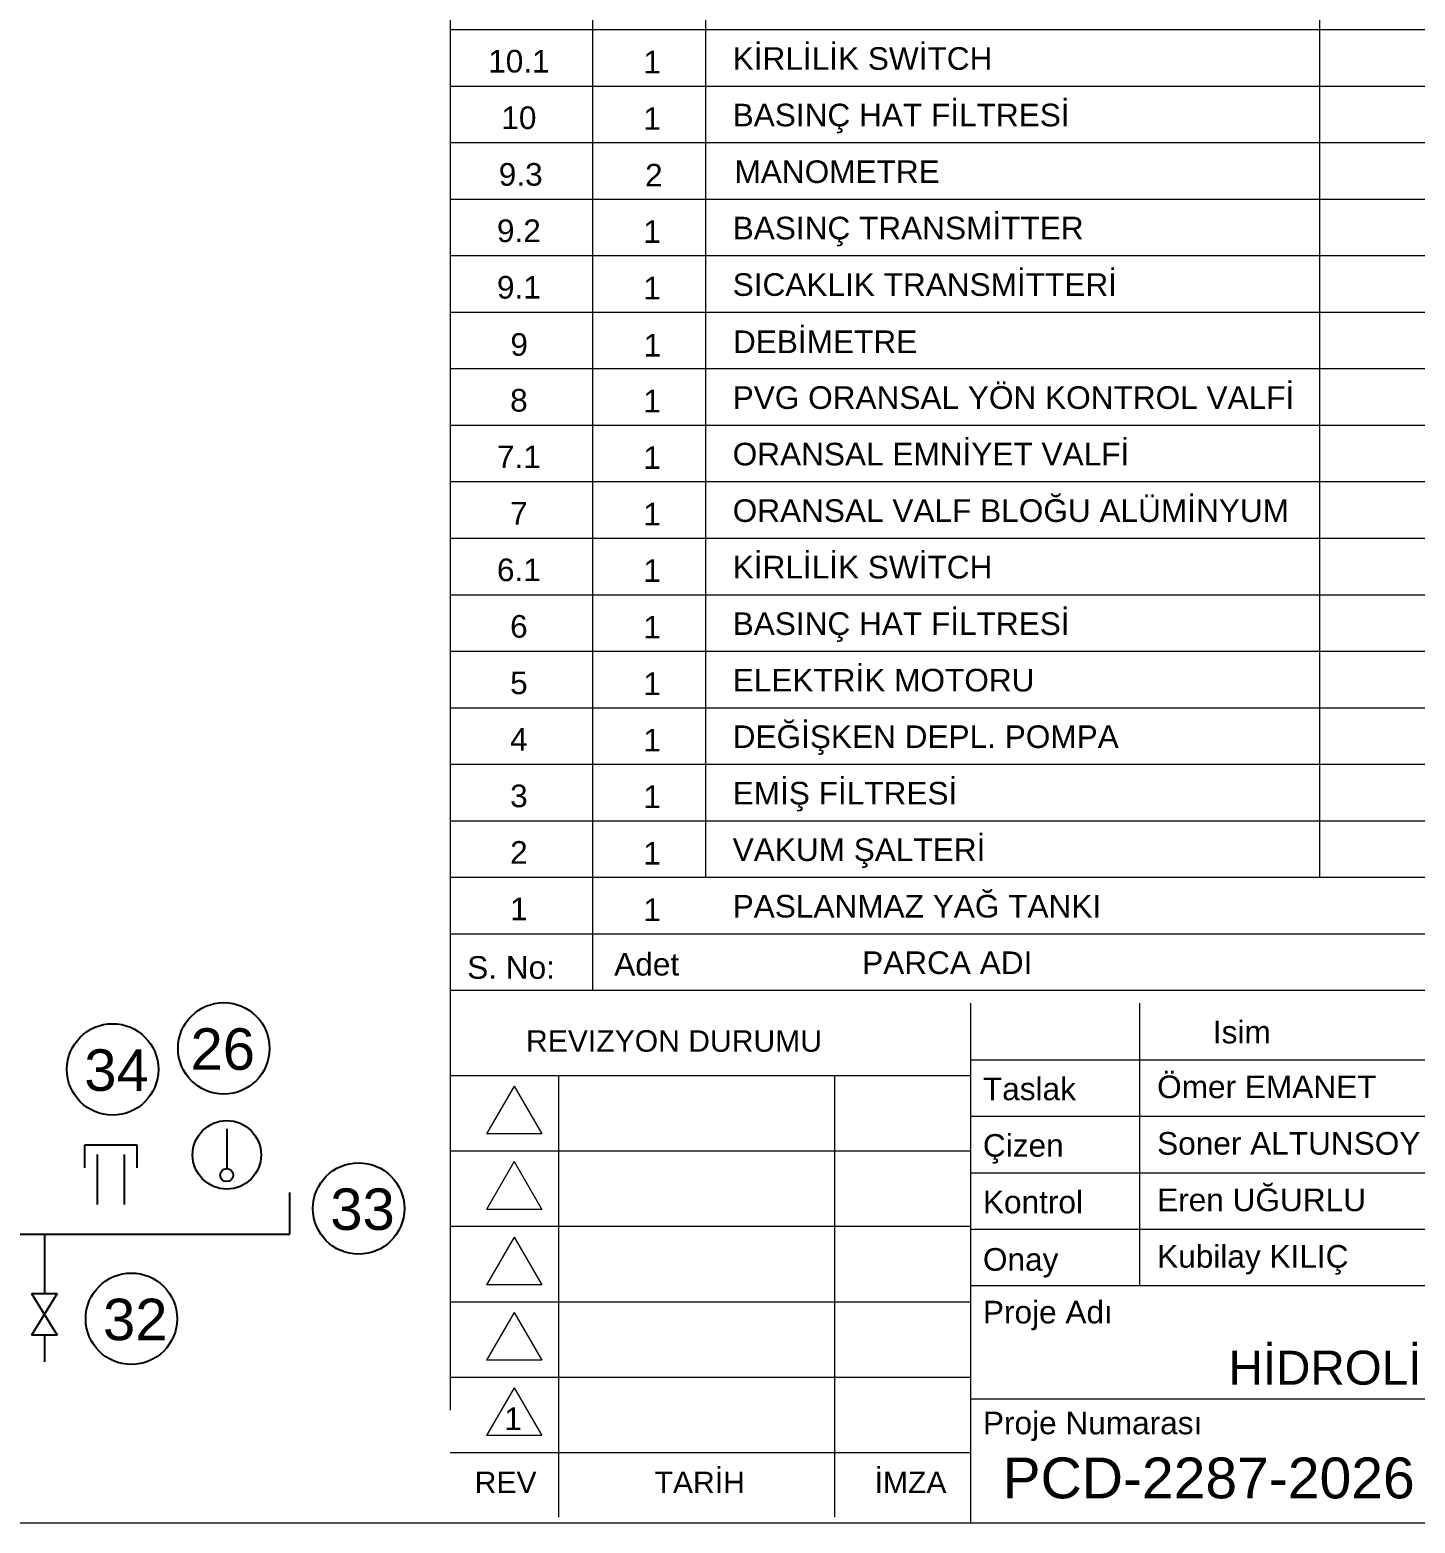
# Model space of a CAD drawing. Header units: inches. Extents: x -45549 to -45252, y 2679 to 2889.
# Drawn here: x -45359.5 to -45298, y 2679.3 to 2745.6 of the extents above; entities that cross this region are included whole.
import ezdxf
from ezdxf.enums import TextEntityAlignment as Align

# ---------------------------------------------------------------- set-up
doc = ezdxf.new("R2010")
doc.units = ezdxf.units.IN
doc.header["$MEASUREMENT"] = 0
doc.styles.get("Standard").update_dxf_attribs({"font": 'arial.ttf'})

msp = doc.modelspace()

# ---------------------------------------------------------------- linework, layer by layer
at = {"color": 0, "lineweight": 0}
for p, q in [((-45340.852, 2798.252), (-45340.852, 2740.565)), ((-45329.504, 2740.565), (-45329.504, 2798.252)), ((-45302.278, 2798.252), (-45302.278, 2740.565)), ((-45334.52, 2743.073), (-45334.52, 2773.171)), ((-45252.566, 2745.581), (-45340.852, 2745.581)), ((-45252.566, 2743.073), (-45340.852, 2743.073)), ((-45334.52, 2740.565), (-45334.52, 2743.073)), ((-45334.52, 2740.565), (-45334.52, 2743.073)), ((-45252.566, 2740.565), (-45340.852, 2740.565)), ((-45252.566, 2740.565), (-45340.852, 2740.565)), ((-45340.852, 2740.565), (-45340.852, 2684.326)), ((-45334.52, 2720.5), (-45334.52, 2740.565)), ((-45334.52, 2723.008), (-45334.52, 2740.565)), ((-45329.504, 2707.96), (-45329.504, 2740.565)), ((-45302.278, 2740.565), (-45302.278, 2707.96)), ((-45252.566, 2738.057), (-45340.852, 2738.057)), ((-45252.566, 2735.549), (-45340.852, 2735.549)), ((-45334.52, 2705.451), (-45334.52, 2735.549)), ((-45252.566, 2733.041), (-45340.852, 2733.041)), ((-45334.52, 2702.943), (-45334.52, 2733.041)), ((-45252.566, 2730.533), (-45340.852, 2730.533)), ((-45252.566, 2728.024), (-45340.852, 2728.024)), ((-45252.566, 2725.516), (-45340.852, 2725.516)), ((-45252.566, 2723.008), (-45340.852, 2723.008)), ((-45252.566, 2720.5), (-45340.852, 2720.5)), ((-45252.566, 2717.992), (-45340.852, 2717.992)), ((-45252.566, 2715.484), (-45340.852, 2715.484)), ((-45252.566, 2712.976), (-45340.852, 2712.976)), ((-45252.566, 2710.468), (-45340.852, 2710.468)), ((-45252.566, 2707.96), (-45340.852, 2707.96)), ((-45252.566, 2705.451), (-45340.852, 2705.451)), ((-45252.566, 2702.943), (-45340.852, 2702.943)), ((-45317.77, 2702.385), (-45317.77, 2679.31)), ((-45310.246, 2689.844), (-45310.246, 2702.385)), ((-45317.77, 2699.876), (-45282.657, 2699.876)), ((-45340.852, 2699.177), (-45317.77, 2699.177)), ((-45338.009, 2698.701), (-45339.234, 2696.58)), ((-45338.009, 2698.701), (-45336.785, 2696.58)), ((-45336.034, 2679.573), (-45336.034, 2699.177)), ((-45323.777, 2679.573), (-45323.777, 2699.177)), ((-45317.77, 2697.368), (-45282.657, 2697.368)), ((-45336.785, 2696.58), (-45339.234, 2696.58)), ((-45340.852, 2695.83), (-45317.77, 2695.83)), ((-45338.009, 2695.354), (-45339.234, 2693.233)), ((-45338.009, 2695.354), (-45336.785, 2693.233)), ((-45317.77, 2694.86), (-45282.657, 2694.86)), ((-45336.785, 2693.233), (-45339.234, 2693.233)), ((-45340.852, 2692.483), (-45317.77, 2692.483)), ((-45338.009, 2692.007), (-45339.234, 2689.886)), ((-45338.009, 2692.007), (-45336.785, 2689.886)), ((-45317.77, 2692.352), (-45282.657, 2692.352)), ((-45336.785, 2689.886), (-45339.234, 2689.886)), ((-45252.058, 2689.844), (-45317.77, 2689.844)), ((-45340.852, 2689.136), (-45317.77, 2689.136)), ((-45338.009, 2688.66), (-45339.234, 2686.539)), ((-45338.009, 2688.66), (-45336.785, 2686.539)), ((-45336.785, 2686.539), (-45339.234, 2686.539)), ((-45340.852, 2685.789), (-45317.77, 2685.789)), ((-45338.009, 2685.313), (-45339.234, 2683.192)), ((-45338.009, 2685.313), (-45336.785, 2683.192)), ((-45317.77, 2684.828), (-45252.058, 2684.828)), ((-45336.785, 2683.192), (-45339.234, 2683.192)), ((-45340.852, 2682.442), (-45317.77, 2682.442))]:
    msp.add_line(p, q, dxfattribs=at)
at = {"color": 7}
msp.add_line((-45350.768, 2696.814), (-45350.768, 2695.044), dxfattribs=at)
at = {"color": 2, "linetype": 'ByBlock'}
for p, q in [((-45357.057, 2695.077), (-45357.057, 2696.1)), ((-45357.057, 2696.1), (-45354.757, 2696.1)), ((-45354.757, 2696.1), (-45354.757, 2695.077)), ((-45356.523, 2695.672), (-45356.523, 2693.448)), ((-45355.312, 2695.672), (-45355.312, 2693.448)), ((-45347.973, 2692.136), (-45347.973, 2693.977)), ((-45367.381, 2692.136), (-45347.973, 2692.136)), ((-45359.433, 2689.505), (-45358.288, 2687.646)), ((-45358.288, 2689.505), (-45359.433, 2687.646))]:
    msp.add_line(p, q, dxfattribs=at)
at = {"color": 7, "linetype": 'ByBlock'}
for p, q in [((-45358.86, 2692.136), (-45358.86, 2689.505)), ((-45358.86, 2687.646), (-45358.86, 2686.472))]:
    msp.add_line(p, q, dxfattribs=at)
at = {"color": 3, "lineweight": 0}
msp.add_line((-45252.058, 2679.31), (-45549.058, 2679.31), dxfattribs=at)
at = {"color": 2, "linetype": 'ByBlock'}
for points in [[(-45359.433, 2689.505), (-45358.288, 2689.505)], [(-45358.288, 2687.646), (-45359.433, 2687.646)]]:
    msp.add_lwpolyline(points, dxfattribs=at)
at = {"color": 7, "linetype": 'Continuous'}
for centre in [(-45350.897, 2700.381), (-45355.83, 2699.445), (-45344.913, 2693.273), (-45354.997, 2688.38)]:
    msp.add_circle(centre, 2.029, dxfattribs=at)
at = {"color": 2, "linetype": 'ByBlock'}
msp.add_circle((-45350.761, 2695.655), 1.52, dxfattribs=at)
at = {"color": 7}
msp.add_circle((-45350.768, 2694.756), 0.288, dxfattribs=at)

# ---------------------------------------------------------------- texts
at = {"color": 0, "lineweight": 0}
for s, height, p in [('KİRLİLİK SWİTCH', 1.00324, (-45328.317, 2743.809)), ('BASINÇ HAT FİLTRESİ', 1.00324, (-45328.317, 2741.301)), ('MANOMETRE', 1.0032, (-45328.238, 2738.786)), ('BASINÇ TRANSMİTTER', 1.00324, (-45328.317, 2736.284)), ('SICAKLIK TRANSMİTTERİ', 1.00324, (-45328.317, 2733.776)), ('DEBİMETRE', 1.0032, (-45328.304, 2731.238)), ('PVG ORANSAL YÖN KONTROL VALFİ', 1.00324, (-45328.317, 2728.76)), ('ORANSAL EMNİYET VALFİ', 1.00324, (-45328.317, 2726.252)), ('ORANSAL VALF BLOĞU ALÜMİNYUM', 1.00324, (-45328.317, 2723.744)), ('KİRLİLİK SWİTCH', 1.00324, (-45328.317, 2721.236)), ('BASINÇ HAT FİLTRESİ', 1.00324, (-45328.317, 2718.728)), ('ELEKTRİK MOTORU', 1.00324, (-45328.317, 2716.22)), ('DEĞİŞKEN DEPL. POMPA', 1.00324, (-45328.317, 2713.711)), ('EMİŞ FİLTRESİ', 1.00324, (-45328.317, 2711.203)), ('VAKUM ŞALTERİ', 1.00324, (-45328.317, 2708.695)), ('PASLANMAZ YAĞ TANKI', 1.00324, (-45328.317, 2706.187)), ('Adet', 1.0032, (-45333.574, 2703.612)), ('PARCA ADI', 1.0032, (-45322.571, 2703.679)), ('S. No:', 1.0032, (-45340.096, 2703.469)), ('Isim', 1.0032, (-45307.01, 2700.6)), ('REVIZYON DURUMU', 0.95628, (-45337.488, 2700.23)), ('Ömer EMANET', 1.00324, (-45309.483, 2698.171)), ('Taslak', 1.0032, (-45317.213, 2698.08)), ('Çizen', 1.0032, (-45317.213, 2695.572)), ('Soner ALTUNSOY', 1.00324, (-45309.483, 2695.663)), ('Kontrol', 1.0032, (-45317.213, 2693.06)), ('Eren UĞURLU', 1.00324, (-45309.483, 2693.155)), ('Onay', 1.0032, (-45317.213, 2690.512)), ('Kubilay KILIÇ', 1.00324, (-45309.483, 2690.647)), ('Proje Adı', 1.0032, (-45317.213, 2688.174)), ('Proje Numarası', 1.00324, (-45317.213, 2683.254)), ('PCD-2287-2026', 1.81184, (-45316.342, 2680.41)), ('REV', 0.9563, (-45339.765, 2680.64)), ('TARİH ', 0.9563, (-45331.784, 2680.64)), ('İMZA', 0.9563, (-45322.02, 2680.64))]:
    msp.add_text(s, height=height, dxfattribs=at).set_placement(p)
for s, height, p in [('10.1', 1.0032, (-45337.803, 2743.689)), ('1', 1.003, (-45331.893, 2743.654)), ('10', 1.0032, (-45337.803, 2741.181)), ('1', 1.003, (-45331.893, 2741.145)), ('9.3', 1.0032, (-45337.723, 2738.666)), ('2', 1.003, (-45331.814, 2738.631)), ('9.2', 1.0032, (-45337.803, 2736.164)), ('1', 1.003, (-45331.893, 2736.129)), ('9.1', 1.0032, (-45337.803, 2733.656)), ('1', 1.003, (-45331.893, 2733.621)), ('9', 1.003, (-45337.79, 2731.118)), ('1', 1.003, (-45331.88, 2731.083)), ('8', 1.003, (-45337.803, 2728.64)), ('1', 1.003, (-45331.893, 2728.605)), ('7.1', 1.0032, (-45337.803, 2726.132)), ('1', 1.003, (-45331.893, 2726.097)), ('7', 1.003, (-45337.803, 2723.624)), ('1', 1.003, (-45331.893, 2723.589)), ('6.1', 1.0032, (-45337.803, 2721.116)), ('1', 1.003, (-45331.893, 2721.081)), ('6', 1.003, (-45337.803, 2718.608)), ('1', 1.003, (-45331.893, 2718.572)), ('5', 1.003, (-45337.803, 2716.1)), ('1', 1.003, (-45331.893, 2716.064)), ('4', 1.003, (-45337.803, 2713.591)), ('1', 1.003, (-45331.893, 2713.556)), ('3', 1.003, (-45337.803, 2711.083)), ('1', 1.003, (-45331.893, 2711.048)), ('2', 1.003, (-45337.803, 2708.575)), ('1', 1.003, (-45331.893, 2708.54)), ('1', 1.003, (-45337.803, 2706.067)), ('1', 1.003, (-45331.893, 2706.032)), ('HİDROLİK GÜÇ ÜNİTESİ', 1.50987, (-45294.243, 2685.454)), ('1', 1.003, (-45338.065, 2683.44))]:
    msp.add_text(s, height=height, dxfattribs=at).set_placement(p, align=Align.CENTER)
at = {"color": 7, "linetype": 'Continuous'}
for s, p in [('26', (-45352.372, 2699.43)), ('34', (-45357.088, 2698.495)), ('33', (-45346.172, 2692.323)), ('32', (-45356.256, 2687.429))]:
    msp.add_text(s, height=1.8416, dxfattribs=at).set_placement(p)

doc.saveas('drawing.dxf')
